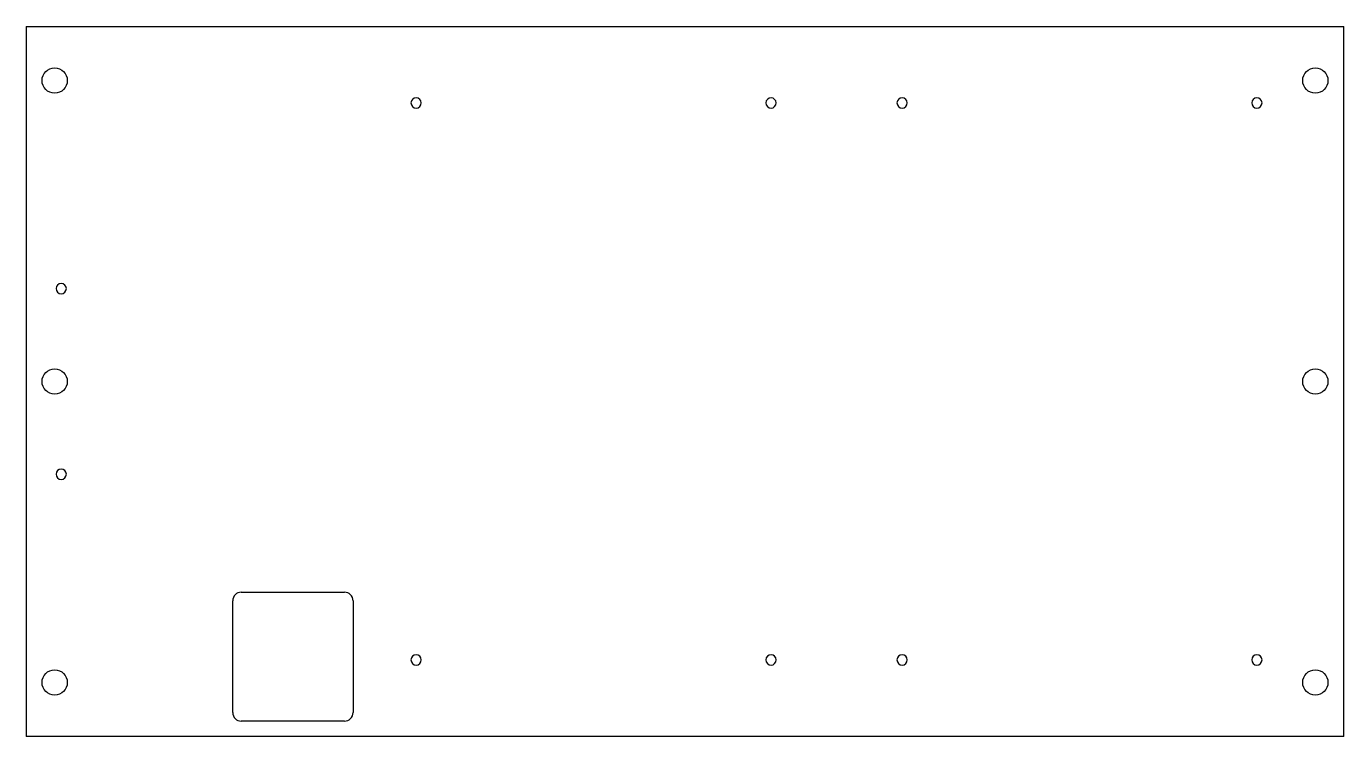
# Model space of a CAD drawing. Extents: x -155 to -2, y -41 to 41.
import ezdxf

# ---------------------------------------------------------------- set-up
doc = ezdxf.new("R2010")
doc.units = 0
doc.layers.get('0').update_dxf_attribs({"color": 253, "linetype": 'CONTINUOUS'})

msp = doc.modelspace()

# ---------------------------------------------------------------- linework, layer by layer
at = {"color": 250}
for p, q in [((-154.73, 41.3), (-1.52, 41.3)), ((-154.73, 41.3), (-154.73, -41.3)), ((-1.52, -41.3), (-1.52, 41.3)), ((-129.73, -24.5), (-117.73, -24.5)), ((-130.73, -38.5), (-130.73, -25.5)), ((-116.73, -25.5), (-116.73, -38.5)), ((-117.73, -39.5), (-129.73, -39.5)), ((-1.52, -41.3), (-154.73, -41.3))]:
    msp.add_line(p, q, dxfattribs=at)
for centre in [(-151.43, 35), (-4.82, 35), (-151.43, 0), (-4.82, 0), (-151.43, -35), (-4.82, -35)]:
    msp.add_circle(centre, 1.47, dxfattribs=at)
at = {"color": 250, "extrusion": (-5.74944e-17, 4.7382e-17, -1)}
for centre in [(109.4, 32.39), (68.12, 32.39), (52.88, 32.39), (11.61, 32.39), (150.67, 10.8), (150.67, -10.79), (109.4, -32.38), (68.12, -32.38), (52.88, -32.38), (11.61, -32.38)]:
    msp.add_circle(centre, 0.596, dxfattribs=at)
at = {"color": 250}
for centre, start, end in [((-129.73, -25.5), 90, 180), ((-117.73, -25.5), 0, 90), ((-129.73, -38.5), 180, 270), ((-117.73, -38.5), 270, 360)]:
    msp.add_arc(centre, 1, start, end, dxfattribs=at)

doc.saveas('drawing.dxf')
